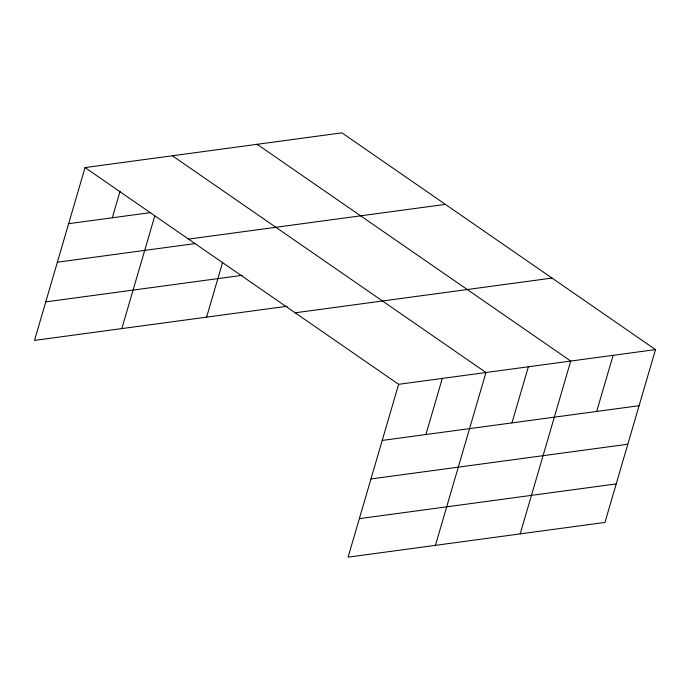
<?xml version="1.0" encoding="UTF-8"?>
<svg xmlns="http://www.w3.org/2000/svg" width="690" height="690" viewBox="0 0 690 690"><rect width="100%" height="100%" fill="white"/><g stroke="black" fill="none" stroke-linecap="round" stroke-linejoin="round"><path stroke-width="1.03" d="M655.5 349.597L398.63 384.321L348.088 557.158L604.957 522.425L655.5 349.597L341.912 132.842L85.043 167.575L34.5 340.403L287.126 306.257M112.297 217.781L120.051 191.259M121.837 328.595L154.784 215.936M206.603 317.141L222.629 262.338M425.894 434.536L442.299 378.413M435.425 545.35L485.967 372.514L172.379 155.768M511.937 422.901L528.35 366.787M520.191 533.888L570.734 361.051L257.146 144.305M596.703 411.438L613.117 355.324M68.629 223.689L150.644 212.598M188.525 239.102L445.395 204.369M57.365 262.2L195.563 243.518M45.764 301.892L242.233 275.327M295.147 312.794L552.017 278.07M382.226 440.436L639.087 405.711M370.961 478.955L627.831 444.231M359.352 518.639L616.222 483.914M85.043 167.575L398.63 384.321"/></g></svg>
